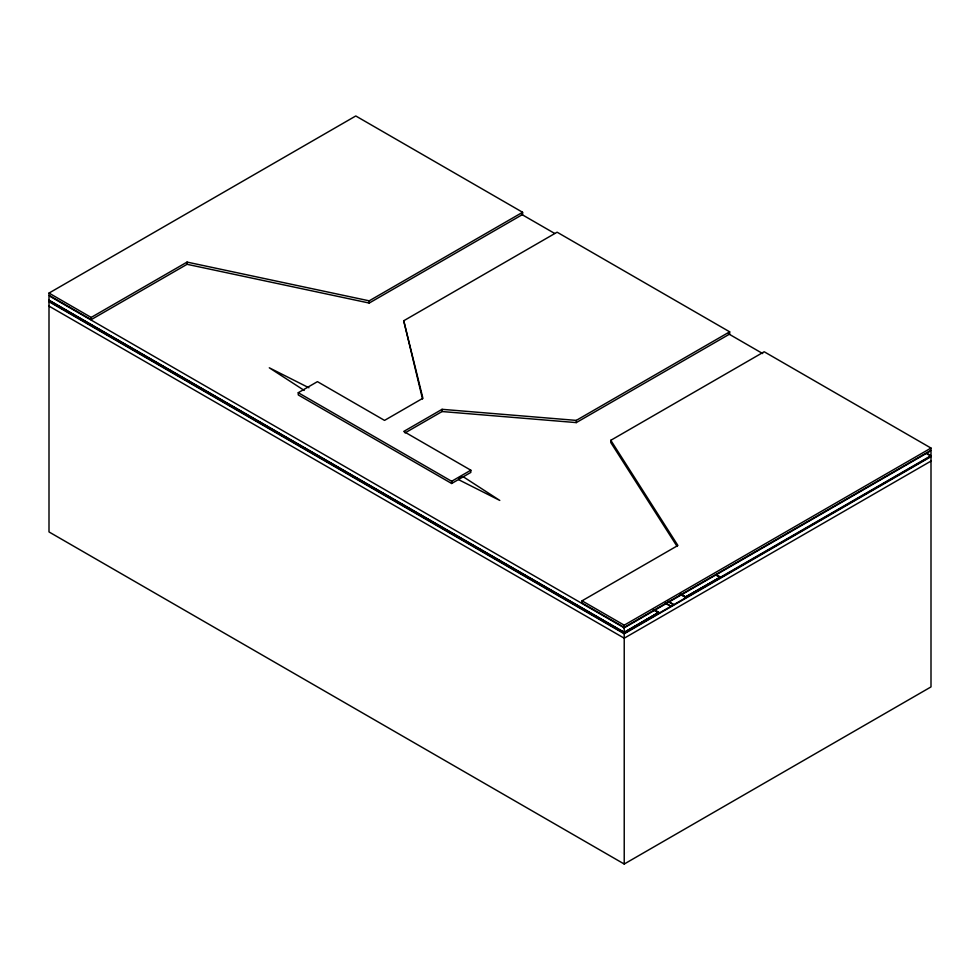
<?xml version="1.0" encoding="UTF-8"?>
<svg xmlns="http://www.w3.org/2000/svg" width="980" height="980" viewBox="0 0 980 980"><rect width="100%" height="100%" fill="white"/><g stroke="black" fill="none" stroke-linecap="round" stroke-linejoin="round"><path stroke-width="1.47" d="M49 293.081L355.777 115.971L522.597 212.28L522.597 214.485L369.203 303.053L187.058 264.306L91.177 319.651L49 295.299L49 293.081L91.177 317.434L187.058 262.089L369.203 300.836L522.597 212.28M422.527 399.007L403.723 320.766L557.106 232.199L729.671 331.828L729.671 334.045L576.277 422.601L442.066 411.539L405.034 432.915M729.671 331.828L576.277 420.396L442.066 409.322L403.723 431.457L470.829 470.204L470.829 472.421L451.658 483.495L298.263 394.928L298.263 392.711L317.434 381.649L384.54 420.396L422.895 398.248L403.723 320.766M298.263 392.711L451.658 481.278L470.829 470.204M458.848 478.228L461.715 476.574L458.848 478.669M610.797 440.314L764.192 351.759L931 448.068L931 450.273L624.223 627.396L582.034 603.043L582.034 600.826L677.903 545.48L610.797 440.314L610.797 442.531L677.082 546.411M582.034 600.826L624.223 625.179L931 448.068M623.574 628.205L931 450.727L931 455.7L685.571 597.396L680.341 594.382M624.223 632.823L624.223 627.837L49 295.74L49 300.725L624.223 632.823L658.732 612.341L624.223 632.272L49 300.174M681.615 594.566L685.571 596.845L720.092 577.477L716.111 575.174M665.408 603.031L670.712 606.093L673.591 604.783L668.287 601.72M624.223 633.288L931 456.166L931 686.919L624.223 864.029L49 531.932L49 301.191L624.223 633.288L624.223 864.029M931 456.656L624.223 633.778L49 301.681M931 461.078L624.223 638.201L49 306.103M308.896 387.762L269.304 367.806L304.204 390.42M458.848 479.784L499.776 500.425L463.638 477.015M521.458 214.277L554.594 233.399M728.214 333.641L762.673 353.547M927.019 453.409L931 455.7M927.019 453.875L931 456.166M716.111 574.623L720.092 576.914M716.111 574.844L720.092 577.147L685.571 597.065L680.341 594.052M668.287 601.365L673.591 604.427M665.408 603.386L670.712 606.093M654.775 610.062L658.732 612.341M653.501 609.548L658.732 612.561L624.223 632.492L49 300.394M653.501 609.879L658.732 612.892M624.223 625.179L624.223 627.396M576.277 420.396L576.277 422.601M451.658 481.278L451.658 483.495M442.066 409.322L442.066 411.539M369.203 300.836L369.203 303.053M187.058 262.089L187.058 264.306M91.177 317.434L91.177 319.651"/></g></svg>
